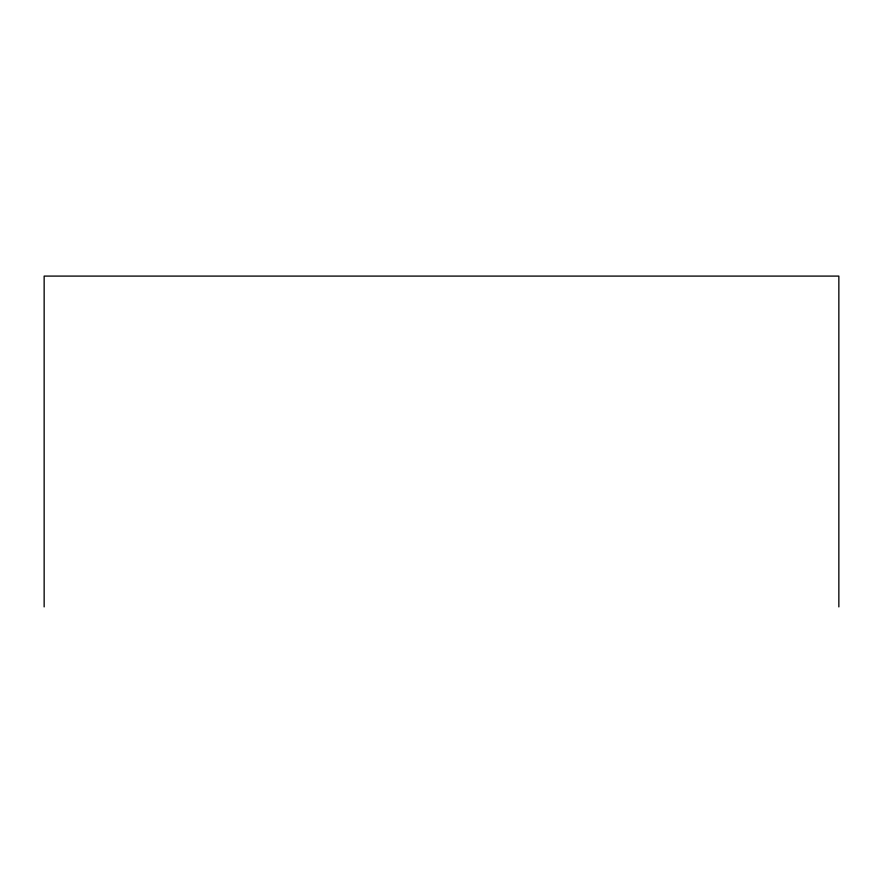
<?xml version="1.0" encoding="UTF-8"?>
<svg xmlns="http://www.w3.org/2000/svg" width="883" height="883" viewBox="0 0 883 883"><rect width="100%" height="100%" fill="white"/><g stroke="black" fill="none" stroke-linecap="round" stroke-linejoin="round"><path stroke-width="1.32" d="M838.85 606.908L838.85 276.092L44.15 276.092L44.15 606.908"/></g></svg>
